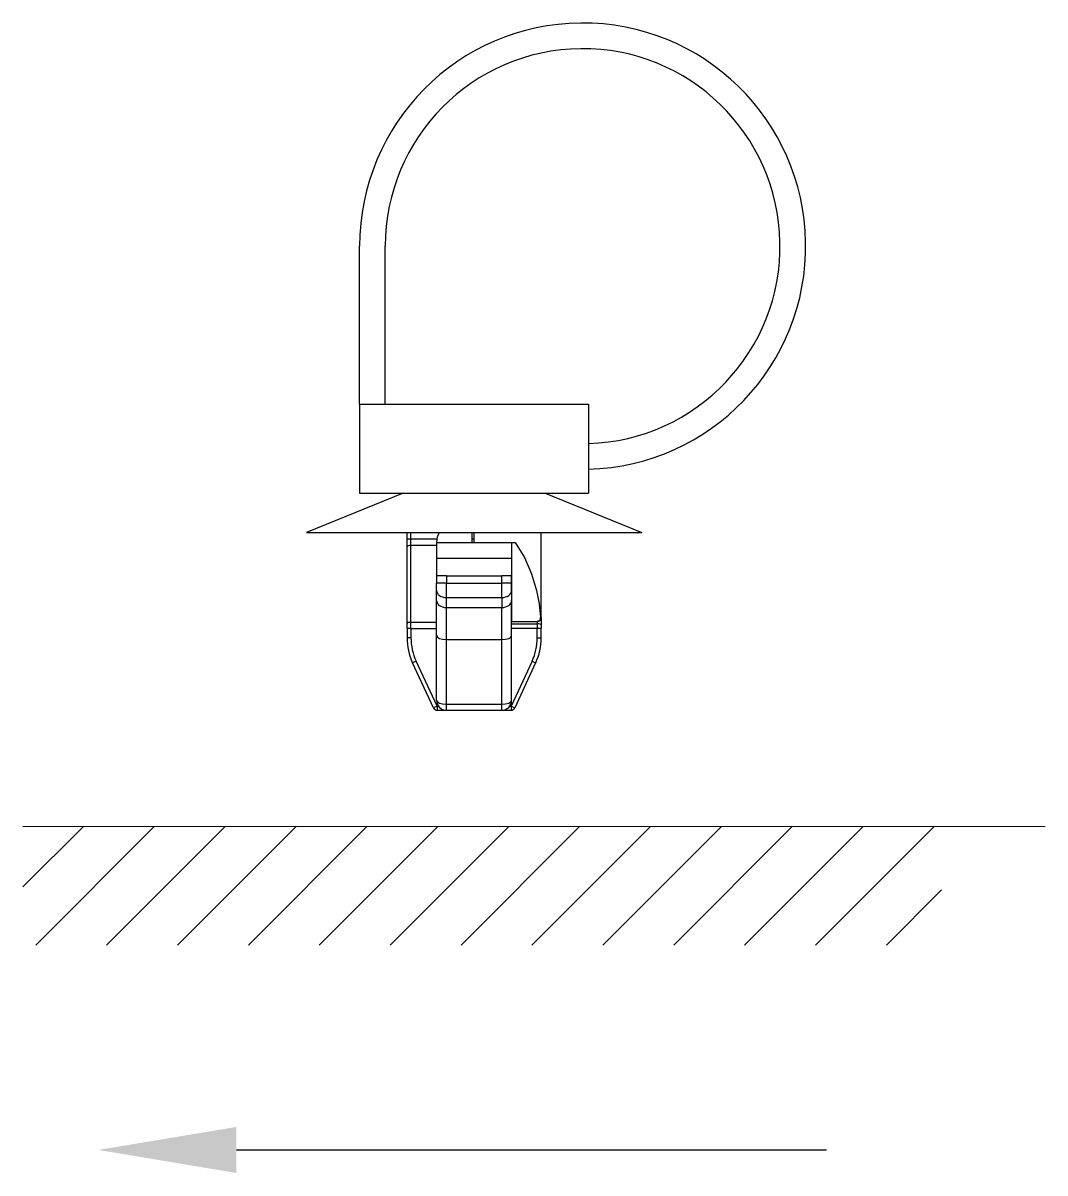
# Model space of a CAD drawing. Header units: inches. Extents: x 47316 to 59086, y 3141 to 11743.
# Drawn here: x 52232.59 to 52258.49, y 9671.12 to 9700.24 of the extents above; entities that cross this region are included whole.
import ezdxf

# ---------------------------------------------------------------- set-up
doc = ezdxf.new("R2010")
doc.units = ezdxf.units.IN
doc.header["$MEASUREMENT"] = 0

msp = doc.modelspace()

# ---------------------------------------------------------------- linework, layer by layer
at = {"color": 0, "linetype": 'ByBlock', "lineweight": -3, "ltscale": 0.2}
for p, q in [((52241.124, 9690.589), (52241.124, 9694.589)), ((52241.774, 9690.589), (52241.774, 9694.589))]:
    msp.add_line(p, q, dxfattribs=at)
at = {"color": 0, "linetype": 'ByBlock', "lineweight": -3, "ltscale": 0.289999}
msp.add_line((52241.124, 9690.589), (52246.924, 9690.589), dxfattribs=at)
at = {"color": 0, "linetype": 'ByBlock', "lineweight": -3, "ltscale": 0.1125}
for p, q in [((52241.124, 9690.589), (52241.124, 9688.339)), ((52246.924, 9690.589), (52246.924, 9688.339))]:
    msp.add_line(p, q, dxfattribs=at)
at = {"color": 0, "linetype": 'ByBlock', "lineweight": -3, "ltscale": 0.132311}
for p, q in [((52242.224, 9688.339), (52239.774, 9687.339)), ((52245.824, 9688.339), (52248.274, 9687.339))]:
    msp.add_line(p, q, dxfattribs=at)
at = {"color": 0, "linetype": 'ByBlock', "lineweight": -3, "ltscale": 0.096026}
for p, q in [((52241.124, 9688.339), (52243.044, 9688.339)), ((52245.003, 9688.339), (52246.924, 9688.339))]:
    msp.add_line(p, q, dxfattribs=at)
at = {"color": 0, "linetype": 'ByBlock', "lineweight": -3, "ltscale": 0.097948}
msp.add_line((52243.044, 9688.339), (52245.003, 9688.339), dxfattribs=at)
at = {"color": 0, "linetype": 'ByBlock', "lineweight": -3, "ltscale": 0.425}
msp.add_line((52239.774, 9687.339), (52248.274, 9687.339), dxfattribs=at)
at = {"color": 0, "linetype": 'ByBlock', "lineweight": -3, "ltscale": 0.008443}
for p, q in [((52242.324, 9687.17), (52242.324, 9687.339)), ((52242.424, 9687.17), (52242.424, 9687.339))]:
    msp.add_line(p, q, dxfattribs=at)
at = {"color": 0, "linetype": 'ByBlock', "lineweight": -3, "ltscale": 0.005}
for p, q in [((52242.424, 9687.17), (52242.324, 9687.17)), ((52242.424, 9684.908), (52242.324, 9684.908)), ((52245.624, 9684.916), (52245.724, 9684.916)), ((52242.424, 9684.672), (52242.324, 9684.672)), ((52245.624, 9684.672), (52245.724, 9684.672)), ((52242.555, 9684.08), (52242.465, 9684.037)), ((52245.493, 9684.08), (52245.583, 9684.037)), ((52243.088, 9682.939), (52242.997, 9682.897)), ((52243.088, 9682.939), (52243.088, 9682.839)), ((52244.96, 9682.939), (52244.96, 9682.839)), ((52244.96, 9682.939), (52245.051, 9682.897))]:
    msp.add_line(p, q, dxfattribs=at)
at = {"color": 0, "linetype": 'ByBlock', "lineweight": -3, "ltscale": 0.009488}
msp.add_line((52242.324, 9686.98), (52242.324, 9687.17), dxfattribs=at)
at = {"color": 0, "linetype": 'ByBlock', "lineweight": -3, "ltscale": 0.032832}
msp.add_line((52243.081, 9687.17), (52242.424, 9687.17), dxfattribs=at)
at = {"color": 0, "linetype": 'ByBlock', "lineweight": -3, "ltscale": 0.007906}
msp.add_line((52242.424, 9687.012), (52242.424, 9687.17), dxfattribs=at)
at = {"color": 0, "linetype": 'ByBlock', "lineweight": -3, "ltscale": 0.0125}
for p, q in [((52243.974, 9687.089), (52243.974, 9687.339)), ((52244.024, 9687.089), (52244.024, 9687.339)), ((52243.324, 9686.239), (52243.074, 9686.239)), ((52244.974, 9686.239), (52244.724, 9686.239)), ((52243.324, 9686.052), (52243.074, 9686.052)), ((52244.974, 9686.052), (52244.724, 9686.052))]:
    msp.add_line(p, q, dxfattribs=at)
at = {"color": 0, "linetype": 'ByBlock', "lineweight": -3, "ltscale": 0.0025}
msp.add_line((52244.024, 9687.17), (52243.974, 9687.17), dxfattribs=at)
at = {"color": 0, "linetype": 'ByBlock', "lineweight": -3, "ltscale": 0.107719}
msp.add_line((52245.724, 9685.185), (52245.724, 9687.339), dxfattribs=at)
at = {"color": 0, "linetype": 'ByBlock', "lineweight": -3, "ltscale": 0.097302}
for p, q in [((52242.324, 9685.034), (52242.324, 9686.98)), ((52242.424, 9685.066), (52242.424, 9687.012))]:
    msp.add_line(p, q, dxfattribs=at)
at = {"color": 0, "linetype": 'ByBlock', "lineweight": -3, "ltscale": 0.0325}
for p, q in [((52243.074, 9687.012), (52242.424, 9687.012)), ((52242.424, 9685.066), (52243.074, 9685.066)), ((52242.424, 9684.908), (52243.074, 9684.908)), ((52244.974, 9685.028), (52245.624, 9685.028)), ((52244.974, 9684.916), (52245.624, 9684.916))]:
    msp.add_line(p, q, dxfattribs=at)
at = {"color": 0, "linetype": 'ByBlock', "lineweight": -3, "ltscale": 0.02}
for p, q in [((52243.074, 9687.089), (52243.074, 9686.689)), ((52244.974, 9687.089), (52244.974, 9686.689))]:
    msp.add_line(p, q, dxfattribs=at)
at = {"color": 0, "linetype": 'ByBlock', "lineweight": -3, "ltscale": 0.095}
for p, q in [((52243.074, 9687.089), (52244.974, 9687.089)), ((52243.074, 9686.689), (52244.974, 9686.689))]:
    msp.add_line(p, q, dxfattribs=at)
at = {"color": 0, "linetype": 'ByBlock', "lineweight": -3, "ltscale": 0.004339}
msp.add_line((52244.974, 9687.089), (52245.061, 9687.089), dxfattribs=at)
at = {"color": 0, "linetype": 'ByBlock', "lineweight": -3, "ltscale": 0.1}
msp.add_line((52244.974, 9687.089), (52244.974, 9685.089), dxfattribs=at)
at = {"color": 0, "linetype": 'ByBlock', "lineweight": -3, "ltscale": 0.022501}
for p, q in [((52243.074, 9686.689), (52243.074, 9686.239)), ((52244.974, 9686.689), (52244.974, 9686.239))]:
    msp.add_line(p, q, dxfattribs=at)
at = {"color": 0, "linetype": 'ByBlock', "lineweight": -3, "ltscale": 0.009364}
for p, q in [((52243.074, 9686.239), (52243.074, 9686.052)), ((52243.324, 9686.239), (52243.324, 9686.052)), ((52244.724, 9686.052), (52244.724, 9686.239)), ((52244.974, 9686.052), (52244.974, 9686.239))]:
    msp.add_line(p, q, dxfattribs=at)
at = {"color": 0, "linetype": 'ByBlock', "lineweight": -3, "ltscale": 0.07}
for p, q in [((52243.324, 9686.239), (52244.724, 9686.239)), ((52243.324, 9686.052), (52244.724, 9686.052)), ((52243.324, 9685.691), (52244.724, 9685.691)), ((52243.324, 9685.439), (52244.724, 9685.439)), ((52243.324, 9684.629), (52244.724, 9684.629)), ((52243.324, 9682.99), (52244.724, 9682.99)), ((52243.324, 9682.839), (52244.724, 9682.839))]:
    msp.add_line(p, q, dxfattribs=at)
at = {"color": 0, "linetype": 'ByBlock', "lineweight": -3, "ltscale": 0.009006}
for p, q in [((52243.074, 9685.872), (52243.074, 9686.052)), ((52244.974, 9685.872), (52244.974, 9686.052))]:
    msp.add_line(p, q, dxfattribs=at)
at = {"color": 0, "linetype": 'ByBlock', "lineweight": -3, "ltscale": 0.018011}
for p, q in [((52243.324, 9685.691), (52243.324, 9686.052)), ((52244.724, 9685.691), (52244.724, 9686.052))]:
    msp.add_line(p, q, dxfattribs=at)
at = {"color": 0, "linetype": 'ByBlock', "lineweight": -3, "ltscale": 0.012637}
for p, q in [((52243.074, 9685.619), (52243.074, 9685.872)), ((52243.324, 9685.439), (52243.324, 9685.691)), ((52244.724, 9685.691), (52244.724, 9685.439)), ((52244.974, 9685.872), (52244.974, 9685.619))]:
    msp.add_line(p, q, dxfattribs=at)
at = {"color": 0, "linetype": 'ByBlock', "lineweight": -3, "ltscale": 0.04455}
for p, q in [((52243.074, 9684.728), (52243.074, 9685.619)), ((52244.974, 9684.728), (52244.974, 9685.619))]:
    msp.add_line(p, q, dxfattribs=at)
at = {"color": 0, "linetype": 'ByBlock', "lineweight": -3, "ltscale": 0.0405}
for p, q in [((52243.324, 9684.629), (52243.324, 9685.439)), ((52244.724, 9684.629), (52244.724, 9685.439))]:
    msp.add_line(p, q, dxfattribs=at)
at = {"color": 0, "linetype": 'ByBlock', "lineweight": -3, "ltscale": 0.007907}
msp.add_line((52242.424, 9684.908), (52242.424, 9685.066), dxfattribs=at)
at = {"color": 0, "linetype": 'ByBlock', "lineweight": -3, "ltscale": 0.031953}
msp.add_line((52244.974, 9685.089), (52245.613, 9685.089), dxfattribs=at)
at = {"color": 0, "linetype": 'ByBlock', "lineweight": -3, "ltscale": 0.003059}
msp.add_line((52244.974, 9685.028), (52244.974, 9685.089), dxfattribs=at)
at = {"color": 0, "linetype": 'ByBlock', "lineweight": -3, "ltscale": 0.000495148}
msp.add_line((52245.613, 9685.089), (52245.623, 9685.089), dxfattribs=at)
at = {"color": 0, "linetype": 'ByBlock', "lineweight": -3, "ltscale": 9.0198e-05}
msp.add_line((52245.623, 9685.089), (52245.624, 9685.087), dxfattribs=at)
at = {"color": 0, "linetype": 'ByBlock', "lineweight": -3, "ltscale": 0.002986}
msp.add_line((52245.624, 9685.087), (52245.624, 9685.028), dxfattribs=at)
at = {"color": 0, "linetype": 'ByBlock', "lineweight": -3, "ltscale": 0.000715637}
msp.add_line((52245.708, 9685.189), (52245.723, 9685.189), dxfattribs=at)
at = {"color": 0, "linetype": 'ByBlock', "lineweight": -3, "ltscale": 0.00896}
msp.add_line((52245.724, 9685.185), (52245.724, 9685.005), dxfattribs=at)
at = {"color": 0, "linetype": 'ByBlock', "lineweight": -3, "ltscale": 0.006325}
msp.add_line((52242.324, 9684.908), (52242.324, 9685.034), dxfattribs=at)
at = {"color": 0, "linetype": 'ByBlock', "lineweight": -3, "ltscale": 0.011804}
for p, q in [((52242.324, 9684.908), (52242.324, 9684.672)), ((52242.424, 9684.908), (52242.424, 9684.672))]:
    msp.add_line(p, q, dxfattribs=at)
at = {"color": 0, "linetype": 'ByBlock', "lineweight": -3, "ltscale": 0.000233459}
msp.add_line((52244.974, 9685.023), (52244.974, 9685.028), dxfattribs=at)
at = {"color": 0, "linetype": 'ByBlock', "lineweight": -3, "ltscale": 0.005363}
msp.add_line((52244.974, 9684.916), (52244.974, 9685.023), dxfattribs=at)
at = {"color": 0, "linetype": 'ByBlock', "lineweight": -3, "ltscale": 0.005597}
msp.add_line((52245.624, 9685.028), (52245.624, 9684.916), dxfattribs=at)
at = {"color": 0, "linetype": 'ByBlock', "lineweight": -3, "ltscale": 0.012206}
for p, q in [((52245.624, 9684.672), (52245.624, 9684.916)), ((52245.724, 9684.672), (52245.724, 9684.916))]:
    msp.add_line(p, q, dxfattribs=at)
at = {"color": 0, "linetype": 'ByBlock', "lineweight": -3, "ltscale": 0.004477}
msp.add_line((52245.724, 9685.005), (52245.724, 9684.916), dxfattribs=at)
at = {"color": 0, "linetype": 'ByBlock', "lineweight": -3, "ltscale": 0.081943}
for p, q in [((52243.074, 9683.089), (52243.074, 9684.728)), ((52243.324, 9682.99), (52243.324, 9684.629)), ((52244.724, 9682.99), (52244.724, 9684.629)), ((52244.974, 9683.089), (52244.974, 9684.728))]:
    msp.add_line(p, q, dxfattribs=at)
at = {"color": 0, "linetype": 'ByBlock', "lineweight": -3, "ltscale": 0.062942}
for p, q in [((52242.997, 9682.897), (52242.465, 9684.037)), ((52245.583, 9684.037), (52245.051, 9682.897))]:
    msp.add_line(p, q, dxfattribs=at)
at = {"color": 0, "linetype": 'ByBlock', "lineweight": -3, "ltscale": 0.062941}
for p, q in [((52243.088, 9682.939), (52242.555, 9684.08)), ((52245.493, 9684.08), (52244.96, 9682.939))]:
    msp.add_line(p, q, dxfattribs=at)
at = {"color": 0, "linetype": 'ByBlock', "lineweight": -3, "ltscale": 0.001816}
for p, q in [((52243.088, 9682.939), (52243.124, 9682.939)), ((52244.924, 9682.939), (52244.96, 9682.939))]:
    msp.add_line(p, q, dxfattribs=at)
at = {"color": 0, "linetype": 'ByBlock', "lineweight": -3, "ltscale": 0.011816}
for p, q in [((52243.088, 9682.839), (52243.324, 9682.839)), ((52244.724, 9682.839), (52244.96, 9682.839))]:
    msp.add_line(p, q, dxfattribs=at)
at = {"color": 0, "linetype": 'ByBlock', "lineweight": -3, "ltscale": 0.007544}
for p, q in [((52243.324, 9682.839), (52243.324, 9682.99)), ((52244.724, 9682.839), (52244.724, 9682.99))]:
    msp.add_line(p, q, dxfattribs=at)
at = {"color": 0, "lineweight": 15}
for p, q in [((52232.594, 9678.365, 0), (52234.124, 9679.895, 0)), ((52232.594, 9679.895, 0), (52258.487, 9679.895, 0)), ((52232.917, 9676.891, 0), (52235.92, 9679.895, 0)), ((52234.713, 9676.891, 0), (52237.716, 9679.895, 0)), ((52236.509, 9676.891, 0), (52239.512, 9679.895, 0)), ((52238.305, 9676.891, 0), (52241.308, 9679.895, 0)), ((52240.101, 9676.891, 0), (52243.105, 9679.895, 0)), ((52241.897, 9676.891, 0), (52244.901, 9679.895, 0)), ((52243.693, 9676.891, 0), (52246.697, 9679.895, 0)), ((52245.489, 9676.891, 0), (52248.493, 9679.895, 0)), ((52247.285, 9676.891, 0), (52250.289, 9679.895, 0)), ((52249.081, 9676.891, 0), (52252.085, 9679.895, 0)), ((52250.877, 9676.891, 0), (52253.881, 9679.895, 0)), ((52252.673, 9676.891, 0), (52255.677, 9679.895, 0)), ((52254.469, 9676.891, 0), (52255.866, 9678.288, 0))]:
    msp.add_line(p, q, dxfattribs=at)
msp.add_line((52238.002, 9671.706), (52252.95, 9671.706))
at = {"color": 0, "linetype": 'ByBlock', "lineweight": -3}
msp.add_lwpolyline([(52245.061, 9687.089), (52245.299, 9686.704), (52245.481, 9686.296), (52245.608, 9685.871), (52245.672, 9685.532), (52245.708, 9685.189)], dxfattribs=at)
for centre, radius, start, end in [((52246.774, 9694.589), 5.65, 271.5207, 179.9994), ((52246.774, 9694.589), 5, 271.7185, 179.9994), ((52243.574, 9687.089), 0.5, 149.9993, 179.9994), ((52245.616, 9685.182), 0.0931, 268.3988, 4.0757), ((52245.623, 9685.189), 0.0999, 270.0568, 0.0567), ((52245.72, 9685.186), 0.00433, 341.1618, 44.39), ((52243.824, 9684.672), 1.5, 179.9994, 205.0163), ((52243.824, 9684.672), 1.4, 179.9994, 205.0163), ((52244.224, 9684.672), 1.4, 334.9825, 359.9994), ((52244.224, 9684.672), 1.5, 334.9825, 359.9994), ((52243.324, 9683.089), 0.25, 179.9994, 269.9994), ((52244.724, 9683.089), 0.25, 269.9994, 359.9994), ((52243.088, 9682.939), 0.1, 205.0163, 269.9994), ((52244.96, 9682.939), 0.1, 269.9994, 334.9825)]:
    msp.add_arc(centre, radius, start, end, dxfattribs=at)
for centre, major_axis, ratio, start_param, end_param in [((52242.424, 9686.98), (0.1, 0), 0.316228, 1.570796, 3.141593), ((52243.324, 9685.872), (0.25, 0), 0.720438, 3.141593, 4.712389), ((52244.724, 9685.872), (0.25, 0), 0.720438, 4.712389, 6.283185), ((52243.324, 9685.619), (0.25, 0), 0.720438, 3.141593, 4.712389), ((52244.724, 9685.619), (0.25, 0), 0.720438, 4.712389, 6.283185), ((52242.424, 9685.034), (0.1, 0), 0.316228, 1.570796, 3.141593), ((52245.624, 9685.185), (-0.1, 0), 0.97071, 1.570796, 3.141593), ((52245.624, 9685.005), (-0.1, 0), 0.22389, 3.141593, 4.712389), ((52243.324, 9684.728), (0.25, 0), 0.396439, 3.141593, 4.712389), ((52244.724, 9684.728), (0.25, 0), 0.396439, 4.712389, 6.283185), ((52243.324, 9683.089), (0.25, 0), 0.396439, 3.141593, 4.712389), ((52244.724, 9683.089), (0.25, 0), 0.396439, 4.712389, 6.283185)]:
    msp.add_ellipse(centre, major_axis=major_axis, ratio=ratio, start_param=start_param, end_param=end_param, dxfattribs=at)
msp.add_solid([(52238.002, 9671.122), (52234.502, 9671.706), (52238.002, 9672.289)])

doc.saveas('drawing.dxf')
